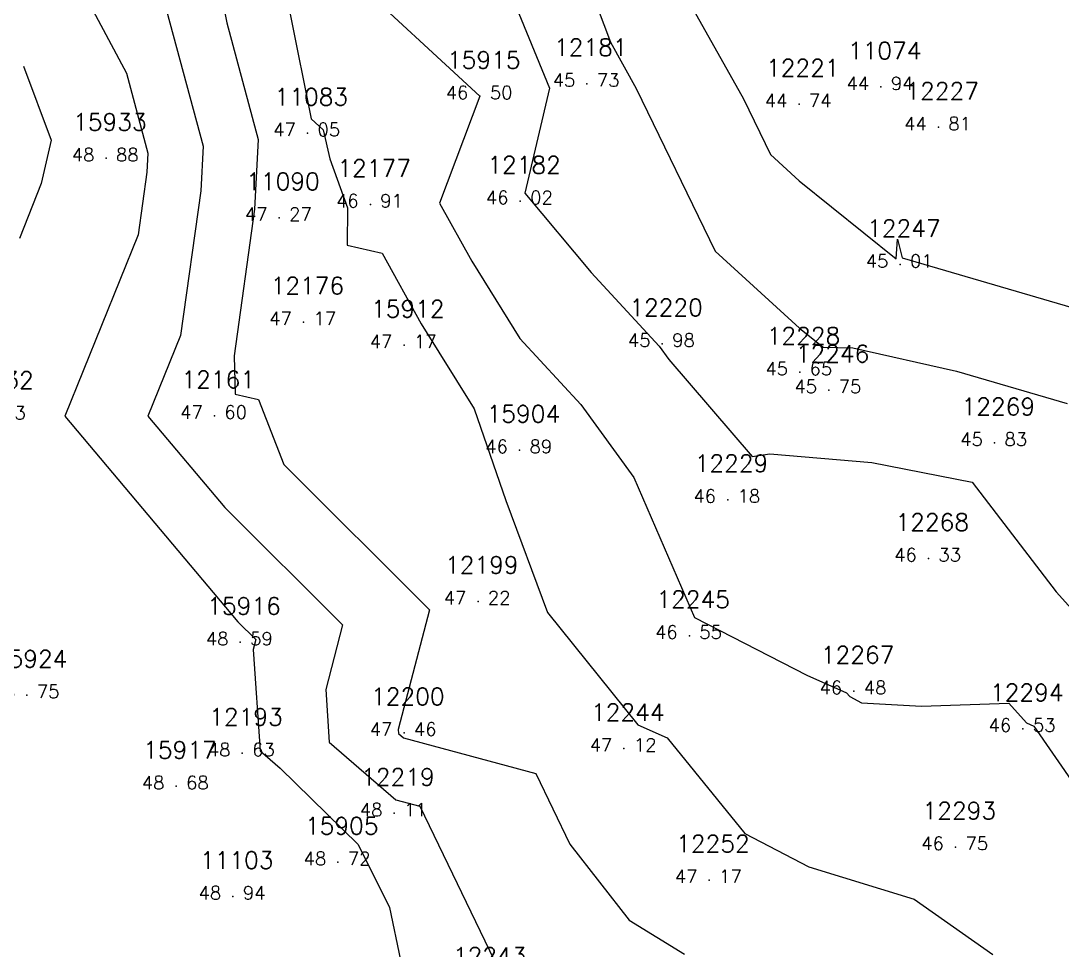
# Model space of a CAD drawing. Header units: millimetres. Extents: x 1412565 to 1412813, y 4931476 to 4931699.
# Drawn here: x 1412668.33 to 1412684.09, y 4931614.3 to 4931628.37 of the extents above; entities that cross this region are included whole.
import ezdxf
from ezdxf.enums import TextEntityAlignment as Align

# ---------------------------------------------------------------- set-up
doc = ezdxf.new("R2010")
doc.units = ezdxf.units.MM
for name, color, linetype in [('CIVIL', 50, 'Continuous'), ('CIVIL-DRAW', 80, 'Continuous'), ('CIVIL-NONAME', 130, 'Continuous'), ('CIVIL-TEXT', 240, 'Continuous'), ('CIVIL-Z', 50, 'Continuous'), ('Tcontours0', 7, 'Continuous'), ('Tcontours1', 7, 'Continuous'), ('Tcontours2', 7, 'Continuous')]:
    doc.layers.add(name, color=color, linetype=linetype)
doc.styles.add('CIVILCADMAIN', font='TXT.SHX')
doc.styles.get("Standard").update_dxf_attribs({"font": 'arial.ttf'})

# ---------------------------------------------------------------- blocks, each defined once
blk = doc.blocks.new('CIVIL-ZZ')
at = {"layer": 'CIVIL-DRAW'}
blk.add_point((0, 0), dxfattribs=at)
at = {"layer": 'CIVIL-NONAME'}
blk.add_attdef('NAME', text='', height=1.8, dxfattribs=at).set_placement((0, 2.1), align=Align.CENTER)
at = {"layer": 'CIVIL-TEXT', "flags": 8}
blk.add_attdef('TEXT', text='', height=2, dxfattribs=at).set_placement((0.2, -3.3), align=Align.CENTER)
at = {"layer": 'CIVIL-Z'}
blk.add_attdef('Z1', text='', height=1.6, dxfattribs=at).set_placement((-0.75, -0.225), align=Align.RIGHT)
blk.add_attdef('Z2', (0.75, -0.225), '', height=1.6, dxfattribs=at)

msp = doc.modelspace()

# ---------------------------------------------------------------- linework, layer by layer
at = {"layer": 'Tcontours0', "elevation": 45}
msp.add_lwpolyline([(1412676.571, 4931643.362), (1412678.239, 4931639.375), (1412678.271, 4931639.291), (1412678.843, 4931637.812), (1412678.906, 4931637.545), (1412678.791, 4931637.229), (1412678.2, 4931636.56), (1412677.45, 4931635.661), (1412677.61, 4931633.591), (1412677.635, 4931633.507), (1412677.636, 4931633.439), (1412677.144, 4931631.684), (1412677.034, 4931631.298), (1412678.093, 4931629.407), (1412678.2, 4931629.1), (1412679.267, 4931627.191), (1412679.676, 4931626.349), (1412680.113, 4931625.95), (1412681.583, 4931624.77), (1412681.599, 4931625.064), (1412681.669, 4931624.784), (1412685.621, 4931623.625)], dxfattribs=at)
at = {"layer": 'Tcontours1'}
for points, elevation in [([(1412668.637, 4931643.197), (1412670.719, 4931640.476), (1412671.128, 4931639.839), (1412671.059, 4931639.507), (1412671.059, 4931638.225), (1412670.083, 4931637.333), (1412670.382, 4931635.417), (1412670.096, 4931633.787), (1412670.005, 4931629.939), (1412670.149, 4931629.627), (1412670.334, 4931629.279), (1412671.087, 4931626.473), (1412671.052, 4931625.798), (1412670.747, 4931623.609), (1412670.252, 4931622.387), (1412671.418, 4931621.004), (1412673.2, 4931619.227), (1412672.945, 4931618.245), (1412672.999, 4931617.447), (1412674.005, 4931616.576), (1412674.367, 4931616.479), (1412675.564, 4931614.002)], 48), ([(1412672.086, 4931630.061), (1412672.724, 4931626.89), (1412672.907, 4931626.721), (1412673.009, 4931626.284), (1412673.275, 4931625.54), (1412673.27, 4931624.974), (1412673.797, 4931624.853), (1412674.39, 4931623.782), (1412675.192, 4931622.495), (1412675.67, 4931621.107), (1412676.301, 4931619.409), (1412677.668, 4931617.71), (1412678.112, 4931617.513), (1412679.29, 4931616.065), (1412680.26, 4931615.562), (1412681.852, 4931615.071), (1412683.046, 4931614.231)], 47), ([(1412675.441, 4931629.534), (1412676.332, 4931627.353), (1412675.96, 4931625.763), (1412676.965, 4931624.56), (1412677.993, 4931623.445), (1412678.139, 4931623.244), (1412679.4, 4931621.775), (1412679.67, 4931621.815), (1412681.211, 4931621.681), (1412682.73, 4931621.385), (1412684.004, 4931619.723), (1412684.417, 4931619.265)], 46), ([(1412668.369, 4931627.687), (1412668.79, 4931626.563), (1412668.638, 4931625.908), (1412668.307, 4931625.073)], 49)]:
    msp.add_lwpolyline(points, dxfattribs=dict(at, elevation=elevation))
at = {"layer": 'Tcontours2'}
for points, elevation in [([(1412675.575, 4931642.967), (1412676.554, 4931640.627), (1412676.141, 4931639.635), (1412676.147, 4931639.235), (1412675.527, 4931638.087), (1412675.373, 4931637.385), (1412675.699, 4931636.05), (1412675.955, 4931635.375), (1412675.954, 4931634.96), (1412676.424, 4931633.656), (1412676.458, 4931633.479), (1412675.863, 4931632.236), (1412675.507, 4931631.798), (1412675.99, 4931630.735), (1412676.678, 4931629.578), (1412677.255, 4931628.048), (1412677.646, 4931627.348), (1412678.841, 4931624.885), (1412680.118, 4931623.719), (1412680.476, 4931623.432), (1412680.925, 4931623.422), (1412682.495, 4931623.067), (1412684.169, 4931622.576)], 45.5), ([(1412668.914, 4931641.502), (1412669.096, 4931641.399), (1412670.402, 4931639.823), (1412670.535, 4931639.617), (1412670.513, 4931639.509), (1412670.512, 4931639.093), (1412669.033, 4931637.742), (1412669.127, 4931637.138), (1412668.38, 4931632.879), (1412668.33, 4931630.78), (1412669.029, 4931629.268), (1412669.929, 4931627.58), (1412670.253, 4931626.369), (1412670.238, 4931626.078), (1412670.107, 4931625.132), (1412668.993, 4931622.383), (1412671.615, 4931619.272), (1412671.886, 4931619.001), (1412671.848, 4931618.851), (1412671.952, 4931617.314), (1412672.255, 4931617.052), (1412673.437, 4931615.897), (1412673.912, 4931614.942), (1412674.244, 4931613.349)], 48.5), ([(1412671.14, 4931629.865), (1412671.446, 4931628.344), (1412671.92, 4931626.577), (1412671.866, 4931625.519), (1412671.557, 4931623.299), (1412671.574, 4931622.72), (1412671.927, 4931622.639), (1412672.31, 4931621.651), (1412674.514, 4931619.453), (1412674.042, 4931617.638), (1412674.046, 4931617.579), (1412674.121, 4931617.515), (1412676.124, 4931616.974), (1412676.641, 4931615.904), (1412677.538, 4931614.75), (1412678.377, 4931614.236)], 47.5), ([(1412673.266, 4931629.093), (1412675.28, 4931627.23), (1412674.666, 4931625.613), (1412675.155, 4931624.73), (1412675.884, 4931623.56), (1412676.806, 4931622.56), (1412677.61, 4931621.458), (1412678.528, 4931619.338), (1412680.229, 4931618.46), (1412680.831, 4931618.193), (1412680.877, 4931618.137), (1412681.054, 4931618.045), (1412681.964, 4931617.992), (1412683.286, 4931618.037), (1412683.552, 4931617.741), (1412683.664, 4931617.692), (1412685.259, 4931615.384)], 46.5)]:
    msp.add_lwpolyline(points, dxfattribs=dict(at, elevation=elevation))

# ---------------------------------------------------------------- block references
at = {"layer": 'CIVIL'}
ref = msp.add_blockref('CIVIL-ZZ', (1412676.9, 4931627.42, 45.73), dxfattribs=dict(at, xscale=0.2, yscale=0.2))
ref.add_attrib('Z2', '73', (1412677.05, 4931627.375), dxfattribs={"layer": 'CIVIL-Z', "height": 0.2, "style": 'CIVILCADMAIN'})
ref.add_attrib('Z1', '45', (1412676.38, 4931627.375), dxfattribs={"layer": 'CIVIL-Z', "height": 0.2, "style": 'CIVILCADMAIN'})
ref.add_attrib('NAME', '12181', (1412676.4, 4931627.84), dxfattribs={"layer": 'CIVIL-NONAME', "height": 0.26, "style": 'CIVILCADMAIN'})
ref = msp.add_blockref('CIVIL-ZZ', (1412681.35, 4931627.37, 44.94), dxfattribs=dict(at, xscale=0.2, yscale=0.2))
ref.add_attrib('Z2', '94', (1412681.5, 4931627.325), dxfattribs={"layer": 'CIVIL-Z', "height": 0.2, "style": 'CIVILCADMAIN'})
ref.add_attrib('Z1', '44', (1412680.83, 4931627.325), dxfattribs={"layer": 'CIVIL-Z', "height": 0.2, "style": 'CIVILCADMAIN'})
ref.add_attrib('NAME', '11074', (1412680.85, 4931627.79), dxfattribs={"layer": 'CIVIL-NONAME', "height": 0.26, "style": 'CIVILCADMAIN'})
ref = msp.add_blockref('CIVIL-ZZ', (1412675.28, 4931627.23, 46.5), dxfattribs=dict(at, xscale=0.2, yscale=0.2))
ref.add_attrib('Z2', '50', (1412675.43, 4931627.185), dxfattribs={"layer": 'CIVIL-Z', "height": 0.2, "style": 'CIVILCADMAIN'})
ref.add_attrib('Z1', '46', (1412674.76, 4931627.185), dxfattribs={"layer": 'CIVIL-Z', "height": 0.2, "style": 'CIVILCADMAIN'})
ref.add_attrib('NAME', '15915', (1412674.78, 4931627.65), dxfattribs={"layer": 'CIVIL-NONAME', "height": 0.26, "style": 'CIVILCADMAIN'})
ref = msp.add_blockref('CIVIL-ZZ', (1412680.11, 4931627.11, 44.74), dxfattribs=dict(at, xscale=0.2, yscale=0.2))
ref.add_attrib('Z2', '74', (1412680.26, 4931627.065), dxfattribs={"layer": 'CIVIL-Z', "height": 0.2, "style": 'CIVILCADMAIN'})
ref.add_attrib('Z1', '44', (1412679.59, 4931627.065), dxfattribs={"layer": 'CIVIL-Z', "height": 0.2, "style": 'CIVILCADMAIN'})
ref.add_attrib('NAME', '12221', (1412679.61, 4931627.53), dxfattribs={"layer": 'CIVIL-NONAME', "height": 0.26, "style": 'CIVILCADMAIN'})
ref = msp.add_blockref('CIVIL-ZZ', (1412682.22, 4931626.76, 44.81), dxfattribs=dict(at, xscale=0.2, yscale=0.2))
ref.add_attrib('Z2', '81', (1412682.37, 4931626.715), dxfattribs={"layer": 'CIVIL-Z', "height": 0.2, "style": 'CIVILCADMAIN'})
ref.add_attrib('Z1', '44', (1412681.7, 4931626.715), dxfattribs={"layer": 'CIVIL-Z', "height": 0.2, "style": 'CIVILCADMAIN'})
ref.add_attrib('NAME', '12227', (1412681.72, 4931627.18), dxfattribs={"layer": 'CIVIL-NONAME', "height": 0.26, "style": 'CIVILCADMAIN'})
ref = msp.add_blockref('CIVIL-ZZ', (1412672.67, 4931626.67, 47.05), dxfattribs=dict(at, xscale=0.2, yscale=0.2))
ref.add_attrib('Z2', '05', (1412672.82, 4931626.625), dxfattribs={"layer": 'CIVIL-Z', "height": 0.2, "style": 'CIVILCADMAIN'})
ref.add_attrib('Z1', '47', (1412672.15, 4931626.625), dxfattribs={"layer": 'CIVIL-Z', "height": 0.2, "style": 'CIVILCADMAIN'})
ref.add_attrib('NAME', '11083', (1412672.17, 4931627.09), dxfattribs={"layer": 'CIVIL-NONAME', "height": 0.26, "style": 'CIVILCADMAIN'})
ref = msp.add_blockref('CIVIL-ZZ', (1412669.62, 4931626.29, 48.88), dxfattribs=dict(at, xscale=0.2, yscale=0.2))
ref.add_attrib('Z2', '88', (1412669.77, 4931626.245), dxfattribs={"layer": 'CIVIL-Z', "height": 0.2, "style": 'CIVILCADMAIN'})
ref.add_attrib('Z1', '48', (1412669.1, 4931626.245), dxfattribs={"layer": 'CIVIL-Z', "height": 0.2, "style": 'CIVILCADMAIN'})
ref.add_attrib('NAME', '15933', (1412669.12, 4931626.71), dxfattribs={"layer": 'CIVIL-NONAME', "height": 0.26, "style": 'CIVILCADMAIN'})
ref = msp.add_blockref('CIVIL-ZZ', (1412675.89, 4931625.64, 46.02), dxfattribs=dict(at, xscale=0.2, yscale=0.2))
ref.add_attrib('Z2', '02', (1412676.04, 4931625.595), dxfattribs={"layer": 'CIVIL-Z', "height": 0.2, "style": 'CIVILCADMAIN'})
ref.add_attrib('Z1', '46', (1412675.37, 4931625.595), dxfattribs={"layer": 'CIVIL-Z', "height": 0.2, "style": 'CIVILCADMAIN'})
ref.add_attrib('NAME', '12182', (1412675.39, 4931626.06), dxfattribs={"layer": 'CIVIL-NONAME', "height": 0.26, "style": 'CIVILCADMAIN'})
ref = msp.add_blockref('CIVIL-ZZ', (1412673.62, 4931625.59, 46.91), dxfattribs=dict(at, xscale=0.2, yscale=0.2))
ref.add_attrib('Z2', '91', (1412673.77, 4931625.545), dxfattribs={"layer": 'CIVIL-Z', "height": 0.2, "style": 'CIVILCADMAIN'})
ref.add_attrib('Z1', '46', (1412673.1, 4931625.545), dxfattribs={"layer": 'CIVIL-Z', "height": 0.2, "style": 'CIVILCADMAIN'})
ref.add_attrib('NAME', '12177', (1412673.12, 4931626.01), dxfattribs={"layer": 'CIVIL-NONAME', "height": 0.26, "style": 'CIVILCADMAIN'})
ref = msp.add_blockref('CIVIL-ZZ', (1412672.24, 4931625.39, 47.27), dxfattribs=dict(at, xscale=0.2, yscale=0.2))
ref.add_attrib('Z2', '27', (1412672.39, 4931625.345), dxfattribs={"layer": 'CIVIL-Z', "height": 0.2, "style": 'CIVILCADMAIN'})
ref.add_attrib('Z1', '47', (1412671.72, 4931625.345), dxfattribs={"layer": 'CIVIL-Z', "height": 0.2, "style": 'CIVILCADMAIN'})
ref.add_attrib('NAME', '11090', (1412671.74, 4931625.81), dxfattribs={"layer": 'CIVIL-NONAME', "height": 0.26, "style": 'CIVILCADMAIN'})
ref = msp.add_blockref('CIVIL-ZZ', (1412681.64, 4931624.68, 45.01), dxfattribs=dict(at, xscale=0.2, yscale=0.2))
ref.add_attrib('Z2', '01', (1412681.79, 4931624.635), dxfattribs={"layer": 'CIVIL-Z', "height": 0.2, "style": 'CIVILCADMAIN'})
ref.add_attrib('Z1', '45', (1412681.12, 4931624.635), dxfattribs={"layer": 'CIVIL-Z', "height": 0.2, "style": 'CIVILCADMAIN'})
ref.add_attrib('NAME', '12247', (1412681.14, 4931625.1), dxfattribs={"layer": 'CIVIL-NONAME', "height": 0.26, "style": 'CIVILCADMAIN'})
ref = msp.add_blockref('CIVIL-ZZ', (1412672.61, 4931623.81, 47.17), dxfattribs=dict(at, xscale=0.2, yscale=0.2))
ref.add_attrib('Z2', '17', (1412672.76, 4931623.765), dxfattribs={"layer": 'CIVIL-Z', "height": 0.2, "style": 'CIVILCADMAIN'})
ref.add_attrib('Z1', '47', (1412672.09, 4931623.765), dxfattribs={"layer": 'CIVIL-Z', "height": 0.2, "style": 'CIVILCADMAIN'})
ref.add_attrib('NAME', '12176', (1412672.11, 4931624.23), dxfattribs={"layer": 'CIVIL-NONAME', "height": 0.26, "style": 'CIVILCADMAIN'})
ref = msp.add_blockref('CIVIL-ZZ', (1412674.13, 4931623.46, 47.17), dxfattribs=dict(at, xscale=0.2, yscale=0.2))
ref.add_attrib('Z2', '17', (1412674.28, 4931623.415), dxfattribs={"layer": 'CIVIL-Z', "height": 0.2, "style": 'CIVILCADMAIN'})
ref.add_attrib('Z1', '47', (1412673.61, 4931623.415), dxfattribs={"layer": 'CIVIL-Z', "height": 0.2, "style": 'CIVILCADMAIN'})
ref.add_attrib('NAME', '15912', (1412673.63, 4931623.88), dxfattribs={"layer": 'CIVIL-NONAME', "height": 0.26, "style": 'CIVILCADMAIN'})
ref = msp.add_blockref('CIVIL-ZZ', (1412678.04, 4931623.48, 45.98), dxfattribs=dict(at, xscale=0.2, yscale=0.2))
ref.add_attrib('Z2', '98', (1412678.19, 4931623.435), dxfattribs={"layer": 'CIVIL-Z', "height": 0.2, "style": 'CIVILCADMAIN'})
ref.add_attrib('Z1', '45', (1412677.52, 4931623.435), dxfattribs={"layer": 'CIVIL-Z', "height": 0.2, "style": 'CIVILCADMAIN'})
ref.add_attrib('NAME', '12220', (1412677.54, 4931623.9), dxfattribs={"layer": 'CIVIL-NONAME', "height": 0.26, "style": 'CIVILCADMAIN'})
ref = msp.add_blockref('CIVIL-ZZ', (1412680.12, 4931623.05, 45.65), dxfattribs=dict(at, xscale=0.2, yscale=0.2))
ref.add_attrib('Z2', '65', (1412680.27, 4931623.005), dxfattribs={"layer": 'CIVIL-Z', "height": 0.2, "style": 'CIVILCADMAIN'})
ref.add_attrib('Z1', '45', (1412679.6, 4931623.005), dxfattribs={"layer": 'CIVIL-Z', "height": 0.2, "style": 'CIVILCADMAIN'})
ref.add_attrib('NAME', '12228', (1412679.62, 4931623.47), dxfattribs={"layer": 'CIVIL-NONAME', "height": 0.26, "style": 'CIVILCADMAIN'})
ref = msp.add_blockref('CIVIL-ZZ', (1412680.56, 4931622.78, 45.75), dxfattribs=dict(at, xscale=0.2, yscale=0.2))
ref.add_attrib('Z2', '75', (1412680.71, 4931622.735), dxfattribs={"layer": 'CIVIL-Z', "height": 0.2, "style": 'CIVILCADMAIN'})
ref.add_attrib('Z1', '45', (1412680.04, 4931622.735), dxfattribs={"layer": 'CIVIL-Z', "height": 0.2, "style": 'CIVILCADMAIN'})
ref.add_attrib('NAME', '12246', (1412680.06, 4931623.2), dxfattribs={"layer": 'CIVIL-NONAME', "height": 0.26, "style": 'CIVILCADMAIN'})
ref = msp.add_blockref('CIVIL-ZZ', (1412667.91, 4931622.38, 48.93), dxfattribs=dict(at, xscale=0.2, yscale=0.2))
ref.add_attrib('Z2', '93', (1412668.06, 4931622.335), dxfattribs={"layer": 'CIVIL-Z', "height": 0.2, "style": 'CIVILCADMAIN'})
ref.add_attrib('Z1', '48', (1412667.39, 4931622.335), dxfattribs={"layer": 'CIVIL-Z', "height": 0.2, "style": 'CIVILCADMAIN'})
ref.add_attrib('NAME', '15932', (1412667.41, 4931622.8), dxfattribs={"layer": 'CIVIL-NONAME', "height": 0.26, "style": 'CIVILCADMAIN'})
ref = msp.add_blockref('CIVIL-ZZ', (1412671.26, 4931622.39, 47.6), dxfattribs=dict(at, xscale=0.2, yscale=0.2))
ref.add_attrib('Z2', '60', (1412671.41, 4931622.345), dxfattribs={"layer": 'CIVIL-Z', "height": 0.2, "style": 'CIVILCADMAIN'})
ref.add_attrib('Z1', '47', (1412670.74, 4931622.345), dxfattribs={"layer": 'CIVIL-Z', "height": 0.2, "style": 'CIVILCADMAIN'})
ref.add_attrib('NAME', '12161', (1412670.76, 4931622.81), dxfattribs={"layer": 'CIVIL-NONAME', "height": 0.26, "style": 'CIVILCADMAIN'})
ref = msp.add_blockref('CIVIL-ZZ', (1412675.88, 4931621.87, 46.89), dxfattribs=dict(at, xscale=0.2, yscale=0.2))
ref.add_attrib('Z2', '89', (1412676.03, 4931621.825), dxfattribs={"layer": 'CIVIL-Z', "height": 0.2, "style": 'CIVILCADMAIN'})
ref.add_attrib('Z1', '46', (1412675.36, 4931621.825), dxfattribs={"layer": 'CIVIL-Z', "height": 0.2, "style": 'CIVILCADMAIN'})
ref.add_attrib('NAME', '15904', (1412675.38, 4931622.29), dxfattribs={"layer": 'CIVIL-NONAME', "height": 0.26, "style": 'CIVILCADMAIN'})
ref = msp.add_blockref('CIVIL-ZZ', (1412683.07, 4931621.98, 45.83), dxfattribs=dict(at, xscale=0.2, yscale=0.2))
ref.add_attrib('Z2', '83', (1412683.22, 4931621.935), dxfattribs={"layer": 'CIVIL-Z', "height": 0.2, "style": 'CIVILCADMAIN'})
ref.add_attrib('Z1', '45', (1412682.55, 4931621.935), dxfattribs={"layer": 'CIVIL-Z', "height": 0.2, "style": 'CIVILCADMAIN'})
ref.add_attrib('NAME', '12269', (1412682.57, 4931622.4), dxfattribs={"layer": 'CIVIL-NONAME', "height": 0.26, "style": 'CIVILCADMAIN'})
ref = msp.add_blockref('CIVIL-ZZ', (1412679.03, 4931621.12, 46.18), dxfattribs=dict(at, xscale=0.2, yscale=0.2))
ref.add_attrib('Z2', '18', (1412679.18, 4931621.075), dxfattribs={"layer": 'CIVIL-Z', "height": 0.2, "style": 'CIVILCADMAIN'})
ref.add_attrib('Z1', '46', (1412678.51, 4931621.075), dxfattribs={"layer": 'CIVIL-Z', "height": 0.2, "style": 'CIVILCADMAIN'})
ref.add_attrib('NAME', '12229', (1412678.53, 4931621.54), dxfattribs={"layer": 'CIVIL-NONAME', "height": 0.26, "style": 'CIVILCADMAIN'})
ref = msp.add_blockref('CIVIL-ZZ', (1412682.07, 4931620.23, 46.33), dxfattribs=dict(at, xscale=0.2, yscale=0.2))
ref.add_attrib('Z2', '33', (1412682.22, 4931620.185), dxfattribs={"layer": 'CIVIL-Z', "height": 0.2, "style": 'CIVILCADMAIN'})
ref.add_attrib('Z1', '46', (1412681.55, 4931620.185), dxfattribs={"layer": 'CIVIL-Z', "height": 0.2, "style": 'CIVILCADMAIN'})
ref.add_attrib('NAME', '12268', (1412681.57, 4931620.65), dxfattribs={"layer": 'CIVIL-NONAME', "height": 0.26, "style": 'CIVILCADMAIN'})
ref = msp.add_blockref('CIVIL-ZZ', (1412675.25, 4931619.58, 47.22), dxfattribs=dict(at, xscale=0.2, yscale=0.2))
ref.add_attrib('Z2', '22', (1412675.4, 4931619.535), dxfattribs={"layer": 'CIVIL-Z', "height": 0.2, "style": 'CIVILCADMAIN'})
ref.add_attrib('Z1', '47', (1412674.73, 4931619.535), dxfattribs={"layer": 'CIVIL-Z', "height": 0.2, "style": 'CIVILCADMAIN'})
ref.add_attrib('NAME', '12199', (1412674.75, 4931620), dxfattribs={"layer": 'CIVIL-NONAME', "height": 0.26, "style": 'CIVILCADMAIN'})
ref = msp.add_blockref('CIVIL-ZZ', (1412678.45, 4931619.06, 46.55), dxfattribs=dict(at, xscale=0.2, yscale=0.2))
ref.add_attrib('Z2', '55', (1412678.6, 4931619.015), dxfattribs={"layer": 'CIVIL-Z', "height": 0.2, "style": 'CIVILCADMAIN'})
ref.add_attrib('Z1', '46', (1412677.93, 4931619.015), dxfattribs={"layer": 'CIVIL-Z', "height": 0.2, "style": 'CIVILCADMAIN'})
ref.add_attrib('NAME', '12245', (1412677.95, 4931619.48), dxfattribs={"layer": 'CIVIL-NONAME', "height": 0.26, "style": 'CIVILCADMAIN'})
ref = msp.add_blockref('CIVIL-ZZ', (1412671.65, 4931618.96, 48.59), dxfattribs=dict(at, xscale=0.2, yscale=0.2))
ref.add_attrib('Z2', '59', (1412671.8, 4931618.915), dxfattribs={"layer": 'CIVIL-Z', "height": 0.2, "style": 'CIVILCADMAIN'})
ref.add_attrib('Z1', '48', (1412671.13, 4931618.915), dxfattribs={"layer": 'CIVIL-Z', "height": 0.2, "style": 'CIVILCADMAIN'})
ref.add_attrib('NAME', '15916', (1412671.15, 4931619.38), dxfattribs={"layer": 'CIVIL-NONAME', "height": 0.26, "style": 'CIVILCADMAIN'})
ref = msp.add_blockref('CIVIL-ZZ', (1412680.94, 4931618.22, 46.48), dxfattribs=dict(at, xscale=0.2, yscale=0.2))
ref.add_attrib('Z2', '48', (1412681.09, 4931618.175), dxfattribs={"layer": 'CIVIL-Z', "height": 0.2, "style": 'CIVILCADMAIN'})
ref.add_attrib('Z1', '46', (1412680.42, 4931618.175), dxfattribs={"layer": 'CIVIL-Z', "height": 0.2, "style": 'CIVILCADMAIN'})
ref.add_attrib('NAME', '12267', (1412680.44, 4931618.64), dxfattribs={"layer": 'CIVIL-NONAME', "height": 0.26, "style": 'CIVILCADMAIN'})
ref = msp.add_blockref('CIVIL-ZZ', (1412668.42, 4931618.16, 48.75), dxfattribs=dict(at, xscale=0.2, yscale=0.2))
ref.add_attrib('Z2', '75', (1412668.57, 4931618.115), dxfattribs={"layer": 'CIVIL-Z', "height": 0.2, "style": 'CIVILCADMAIN'})
ref.add_attrib('Z1', '48', (1412667.9, 4931618.115), dxfattribs={"layer": 'CIVIL-Z', "height": 0.2, "style": 'CIVILCADMAIN'})
ref.add_attrib('NAME', '15924', (1412667.92, 4931618.58), dxfattribs={"layer": 'CIVIL-NONAME', "height": 0.26, "style": 'CIVILCADMAIN'})
ref = msp.add_blockref('CIVIL-ZZ', (1412674.13, 4931617.59, 47.46), dxfattribs=dict(at, xscale=0.2, yscale=0.2))
ref.add_attrib('Z2', '46', (1412674.28, 4931617.545), dxfattribs={"layer": 'CIVIL-Z', "height": 0.2, "style": 'CIVILCADMAIN'})
ref.add_attrib('Z1', '47', (1412673.61, 4931617.545), dxfattribs={"layer": 'CIVIL-Z', "height": 0.2, "style": 'CIVILCADMAIN'})
ref.add_attrib('NAME', '12200', (1412673.63, 4931618.01), dxfattribs={"layer": 'CIVIL-NONAME', "height": 0.26, "style": 'CIVILCADMAIN'})
ref = msp.add_blockref('CIVIL-ZZ', (1412683.5, 4931617.65, 46.53), dxfattribs=dict(at, xscale=0.2, yscale=0.2))
ref.add_attrib('Z2', '53', (1412683.65, 4931617.605), dxfattribs={"layer": 'CIVIL-Z', "height": 0.2, "style": 'CIVILCADMAIN'})
ref.add_attrib('Z1', '46', (1412682.98, 4931617.605), dxfattribs={"layer": 'CIVIL-Z', "height": 0.2, "style": 'CIVILCADMAIN'})
ref.add_attrib('NAME', '12294', (1412683, 4931618.07), dxfattribs={"layer": 'CIVIL-NONAME', "height": 0.26, "style": 'CIVILCADMAIN'})
ref = msp.add_blockref('CIVIL-ZZ', (1412671.68, 4931617.28, 48.63), dxfattribs=dict(at, xscale=0.2, yscale=0.2))
ref.add_attrib('Z2', '63', (1412671.83, 4931617.235), dxfattribs={"layer": 'CIVIL-Z', "height": 0.2, "style": 'CIVILCADMAIN'})
ref.add_attrib('Z1', '48', (1412671.16, 4931617.235), dxfattribs={"layer": 'CIVIL-Z', "height": 0.2, "style": 'CIVILCADMAIN'})
ref.add_attrib('NAME', '12193', (1412671.18, 4931617.7), dxfattribs={"layer": 'CIVIL-NONAME', "height": 0.26, "style": 'CIVILCADMAIN'})
ref = msp.add_blockref('CIVIL-ZZ', (1412677.46, 4931617.35, 47.12), dxfattribs=dict(at, xscale=0.2, yscale=0.2))
ref.add_attrib('Z2', '12', (1412677.61, 4931617.305), dxfattribs={"layer": 'CIVIL-Z', "height": 0.2, "style": 'CIVILCADMAIN'})
ref.add_attrib('Z1', '47', (1412676.94, 4931617.305), dxfattribs={"layer": 'CIVIL-Z', "height": 0.2, "style": 'CIVILCADMAIN'})
ref.add_attrib('NAME', '12244', (1412676.96, 4931617.77), dxfattribs={"layer": 'CIVIL-NONAME', "height": 0.26, "style": 'CIVILCADMAIN'})
ref = msp.add_blockref('CIVIL-ZZ', (1412670.68, 4931616.78, 48.68), dxfattribs=dict(at, xscale=0.2, yscale=0.2))
ref.add_attrib('Z2', '68', (1412670.83, 4931616.735), dxfattribs={"layer": 'CIVIL-Z', "height": 0.2, "style": 'CIVILCADMAIN'})
ref.add_attrib('Z1', '48', (1412670.16, 4931616.735), dxfattribs={"layer": 'CIVIL-Z', "height": 0.2, "style": 'CIVILCADMAIN'})
ref.add_attrib('NAME', '15917', (1412670.18, 4931617.2), dxfattribs={"layer": 'CIVIL-NONAME', "height": 0.26, "style": 'CIVILCADMAIN'})
ref = msp.add_blockref('CIVIL-ZZ', (1412673.98, 4931616.37, 48.11), dxfattribs=dict(at, xscale=0.2, yscale=0.2))
ref.add_attrib('Z2', '11', (1412674.13, 4931616.325), dxfattribs={"layer": 'CIVIL-Z', "height": 0.2, "style": 'CIVILCADMAIN'})
ref.add_attrib('Z1', '48', (1412673.46, 4931616.325), dxfattribs={"layer": 'CIVIL-Z', "height": 0.2, "style": 'CIVILCADMAIN'})
ref.add_attrib('NAME', '12219', (1412673.48, 4931616.79), dxfattribs={"layer": 'CIVIL-NONAME', "height": 0.26, "style": 'CIVILCADMAIN'})
ref = msp.add_blockref('CIVIL-ZZ', (1412682.48, 4931615.86, 46.75), dxfattribs=dict(at, xscale=0.2, yscale=0.2))
ref.add_attrib('Z2', '75', (1412682.63, 4931615.815), dxfattribs={"layer": 'CIVIL-Z', "height": 0.2, "style": 'CIVILCADMAIN'})
ref.add_attrib('Z1', '46', (1412681.96, 4931615.815), dxfattribs={"layer": 'CIVIL-Z', "height": 0.2, "style": 'CIVILCADMAIN'})
ref.add_attrib('NAME', '12293', (1412681.98, 4931616.28), dxfattribs={"layer": 'CIVIL-NONAME', "height": 0.26, "style": 'CIVILCADMAIN'})
ref = msp.add_blockref('CIVIL-ZZ', (1412673.13, 4931615.63, 48.72), dxfattribs=dict(at, xscale=0.2, yscale=0.2))
ref.add_attrib('Z2', '72', (1412673.28, 4931615.585), dxfattribs={"layer": 'CIVIL-Z', "height": 0.2, "style": 'CIVILCADMAIN'})
ref.add_attrib('Z1', '48', (1412672.61, 4931615.585), dxfattribs={"layer": 'CIVIL-Z', "height": 0.2, "style": 'CIVILCADMAIN'})
ref.add_attrib('NAME', '15905', (1412672.63, 4931616.05), dxfattribs={"layer": 'CIVIL-NONAME', "height": 0.26, "style": 'CIVILCADMAIN'})
ref = msp.add_blockref('CIVIL-ZZ', (1412678.75, 4931615.36, 47.17), dxfattribs=dict(at, xscale=0.2, yscale=0.2))
ref.add_attrib('Z2', '17', (1412678.9, 4931615.315), dxfattribs={"layer": 'CIVIL-Z', "height": 0.2, "style": 'CIVILCADMAIN'})
ref.add_attrib('Z1', '47', (1412678.23, 4931615.315), dxfattribs={"layer": 'CIVIL-Z', "height": 0.2, "style": 'CIVILCADMAIN'})
ref.add_attrib('NAME', '12252', (1412678.25, 4931615.78), dxfattribs={"layer": 'CIVIL-NONAME', "height": 0.26, "style": 'CIVILCADMAIN'})
ref = msp.add_blockref('CIVIL-ZZ', (1412671.54, 4931615.11, 48.94), dxfattribs=dict(at, xscale=0.2, yscale=0.2))
ref.add_attrib('Z2', '94', (1412671.69, 4931615.065), dxfattribs={"layer": 'CIVIL-Z', "height": 0.2, "style": 'CIVILCADMAIN'})
ref.add_attrib('Z1', '48', (1412671.02, 4931615.065), dxfattribs={"layer": 'CIVIL-Z', "height": 0.2, "style": 'CIVILCADMAIN'})
ref.add_attrib('NAME', '11103', (1412671.04, 4931615.53), dxfattribs={"layer": 'CIVIL-NONAME', "height": 0.26, "style": 'CIVILCADMAIN'})
ref = msp.add_blockref('CIVIL-ZZ', (1412675.37, 4931613.66, 48.09), dxfattribs=dict(at, xscale=0.2, yscale=0.2))
ref.add_attrib('Z2', '09', (1412675.52, 4931613.615), dxfattribs={"layer": 'CIVIL-Z', "height": 0.2, "style": 'CIVILCADMAIN'})
ref.add_attrib('Z1', '48', (1412674.85, 4931613.615), dxfattribs={"layer": 'CIVIL-Z', "height": 0.2, "style": 'CIVILCADMAIN'})
ref.add_attrib('NAME', '12243', (1412674.87, 4931614.08), dxfattribs={"layer": 'CIVIL-NONAME', "height": 0.26, "style": 'CIVILCADMAIN'})

doc.saveas('drawing.dxf')
